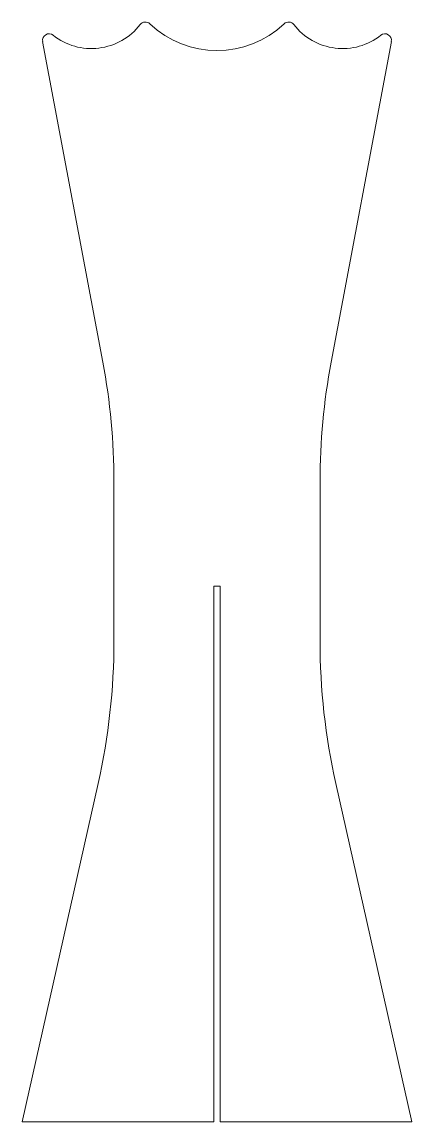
# Model space of a CAD drawing. Header units: inches. Extents: x -0.2 to 8.8, y -4.6 to 20.8.
import ezdxf

# ---------------------------------------------------------------- set-up
doc = ezdxf.new("R2010")
doc.units = ezdxf.units.IN
doc.header["$MEASUREMENT"] = 0
doc.layers.add('VISIBLE', color=7, linetype='Continuous', lineweight=0)

msp = doc.modelspace()

# ---------------------------------------------------------------- linework, layer by layer
at = {"layer": 'VISIBLE'}
for p, q in [((1.63, 12.972), (0.241, 20.379)), ((8.289, 20.379), (6.9, 12.972)), ((1.887, 6.529), (1.887, 10.208)), ((6.643, 10.208), (6.643, 6.529)), ((4.194, -4.581), (4.194, 7.794)), ((4.194, 7.794), (4.336, 7.794)), ((4.336, 7.794), (4.336, -4.581)), ((-0.235, -4.581), (1.522, 3.241)), ((7.008, 3.241), (8.765, -4.581)), ((4.194, -4.581), (-0.235, -4.581)), ((8.765, -4.581), (4.336, -4.581))]:
    msp.add_line(p, q, dxfattribs=at)
for centre, radius, start, end in [((1.367, 21.635), 1.42, 231.4816, 322.4931), ((2.612, 20.679), 0.15, 46.4765, 142.4931), ((4.265, 22.419), 2.25, 226.4765, 313.5235), ((5.918, 20.679), 0.15, 37.5069, 133.5235), ((7.163, 21.635), 1.42, 217.5069, 308.5184), ((0.389, 20.406), 0.15, 51.4816, 190.6197), ((8.141, 20.406), 0.15, 349.3803, 128.5184), ((-13.113, 10.208), 15, 360, 10.6197), ((21.643, 10.208), 15, 169.3803, 180), ((-13.113, 6.529), 15, 347.3395, 0), ((21.643, 6.529), 15, 180, 192.6605)]:
    msp.add_arc(centre, radius, start, end, dxfattribs=at)

doc.saveas('drawing.dxf')
